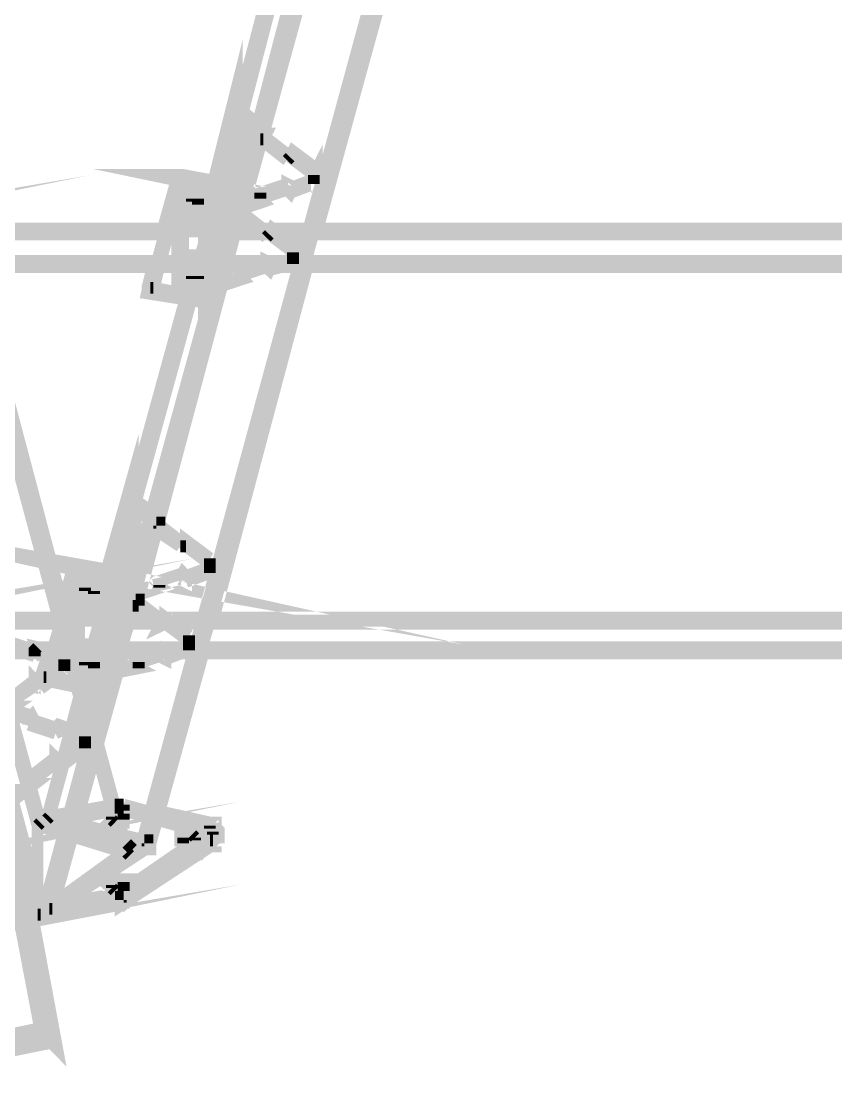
# Model space of a CAD drawing. Extents: x 0.1 to 11.6, y 0.3 to 16.2.
# Drawn here: x 8.547 to 9.004, y 10.541 to 11.136 of the extents above; entities that cross this region are included whole.
import ezdxf

# ---------------------------------------------------------------- set-up
doc = ezdxf.new("R2010")
doc.units = 0
doc.header["$MEASUREMENT"] = 0

msp = doc.modelspace()

# ---------------------------------------------------------------- linework, layer by layer
at = {"color": 0}
for points, const_width in [([(8.55832, 10.6867), (8.18668, 12.05), (8.185, 12.05), (8.22331, 12.0384)], 0.006667), ([(8.56332, 10.69), (8.93332, 12.0483), (8.93164, 12.0483)], 0.006667), ([(8.23503, 12.035), (8.60667, 10.6717)], 0.006667), ([(8.60499, 10.67), (8.23503, 12.035)], 0.006667), ([(8.23335, 12.0333), (8.60499, 10.67)], 0.006667), ([(8.60499, 10.67), (8.23335, 12.0333)], 0.006667), ([(8.97835, 12.0117), (8.61501, 10.675), (8.56168, 10.6883)], 0.006667), ([(8.97835, 12.0117), (8.61501, 10.6733)], 0.006667), ([(8.98167, 12.0133), (8.61664, 10.6767)], 0.006667), ([(8.61664, 10.675), (8.97999, 12.0133)], 0.006667), ([(8.19667, 12.0067), (8.55664, 10.685)], 0.006667), ([(8.72168, 11.2183), (8.66667, 11.0183)], 0.01), ([(8.71164, 11.0183), (8.76665, 11.2183)], 0.01), ([(8.71164, 11.0183), (8.76497, 11.2183)], 0.01), ([(8.715, 11.205), (8.66997, 11.0333), (8.66997, 11.085), (8.69997, 11.2)], 0.01), ([(8.65668, 11.045), (8.66667, 11.085), (8.66667, 11.0517)], 0.01), ([(8.66835, 11.0817), (8.66997, 11.085), (8.64501, 10.9933)], 0.006667), ([(8.36333, 11.0583), (8.36501, 11.0566), (8.37332, 11.06), (8.37169, 11.06), (8.36333, 11.0583), (8.36165, 11.0583), (8.36165, 11.0566), (8.36333, 11.055), (8.37332, 11.0566), (8.36501, 11.055), (8.36333, 11.055)], 0.006667), ([(8.66997, 11.085), (8.65668, 11.0384), (8.655, 11.0384)], 0.006667), ([(8.66997, 11.0333), (8.66997, 11.085), (8.66667, 11.085)], 0.01), ([(8.66997, 11.085), (8.68001, 11.0767)], 0.01), ([(8.66835, 11.03), (8.66835, 11.0817)], 0.006667), ([(8.66835, 11.0817), (8.68332, 11.07)], 0.006667), ([(8.68001, 11.0767), (8.685, 11.0733)], 0.006667), ([(8.68164, 11.07), (8.68164, 11.0733), (8.69667, 11.0617)], 0.006667), ([(8.68332, 11.07), (8.685, 11.0733), (8.68164, 11.0733)], 0.006667), ([(8.68164, 11.07), (8.69667, 11.0583)], 0.006667), ([(8.68332, 11.07), (8.68164, 11.07)], 0.006667), ([(8.66835, 11.03), (8.66997, 11.0333), (8.65668, 10.9867)], 0.006667), ([(8.69835, 11.06), (8.69997, 11.0633), (8.71332, 11.0533)], 0.006667), ([(8.71164, 11.05), (8.71332, 11.0533), (8.71332, 11.0483)], 0.006667), ([(8.69667, 11.0583), (8.69667, 11.0617), (8.69997, 11.0633)], 0.006667), ([(8.69667, 11.0583), (8.69835, 11.06)], 0.006667), ([(8.69835, 11.06), (8.71164, 11.05)], 0.006667), ([(8.65169, 10.99), (8.66835, 11.0533)], 0.006667), ([(8.66667, 11.0517), (8.66499, 11.0433)], 0.01), ([(8.66499, 11.0433), (8.66667, 11.0517)], 0.01), ([(8.37169, 11.0133), (8.38167, 11.015), (8.37999, 11.015), (8.37169, 11.0133), (8.37001, 11.0133), (8.37001, 11.0117), (8.37169, 11.01), (8.38167, 11.0117), (8.37332, 11.01), (8.37169, 11.01)], 0.006667), ([(8.64833, 10.9817), (8.62169, 10.9867), (8.63835, 11.0483)], 0.006667), ([(8.63667, 11.0483), (8.62831, 11.0183)], 0.01), ([(8.62831, 11.0183), (8.63667, 11.0483)], 0.01), ([(8.62831, 11.0183), (8.63667, 11.0483)], 0.01), ([(8.65169, 10.98), (8.65169, 10.99), (8.66997, 11.0517)], 0.006667), ([(8.66667, 11.0517), (8.66667, 11.035)], 0.006667), ([(8.69667, 11.0417), (8.69667, 11.045), (8.69997, 11.0433)], 0.006667), ([(8.69835, 11.04), (8.71164, 11.045), (8.71332, 11.0483), (8.69997, 11.0433)], 0.006667), ([(8.71164, 11.05), (8.71164, 11.045)], 0.006667), ([(8.65169, 11.0417), (8.65169, 11.0433), (8.63667, 11.0433), (8.63667, 11.0417)], 0.01), ([(8.64333, 11.035), (8.64501, 11.0333), (8.64501, 11.035), (8.64665, 11.035)], 0.01), ([(8.66499, 11.0433), (8.64833, 10.9817), (8.65001, 10.9817)], 0.006667), ([(8.66499, 11.0433), (8.65001, 10.99), (8.65169, 10.99)], 0.006667), ([(8.66667, 11.0433), (8.65001, 10.9817), (8.65001, 10.99)], 0.006667), ([(8.65001, 10.9817), (8.66667, 11.0433)], 0.006667), ([(8.66499, 11.0433), (8.65001, 10.99)], 0.006667), ([(8.65169, 10.98), (8.66997, 11.0417)], 0.006667), ([(8.655, 11.0384), (8.65668, 11.045)], 0.006667), ([(8.65668, 11.0384), (8.65668, 11.0417), (8.67333, 11.03)], 0.006667), ([(8.65668, 10.9867), (8.65668, 10.99), (8.65668, 11.0417)], 0.006667), ([(8.66168, 11.0183), (8.66835, 11.0417)], 0.01), ([(8.66336, 11.0183), (8.66997, 11.0417)], 0.01), ([(8.66667, 11.0433), (8.66835, 11.0433)], 0.01), ([(8.66997, 11.0333), (8.685, 11.0384), (8.68164, 11.04), (8.69667, 11.045)], 0.006667), ([(8.68164, 11.0367), (8.69667, 11.0417)], 0.006667), ([(8.69997, 11.0433), (8.69835, 11.04), (8.69667, 11.0417)], 0.006667), ([(8.64665, 11.035), (8.64665, 11.0367), (8.64665, 11.0384), (8.64501, 11.0384), (8.64333, 11.0384), (8.64333, 11.0367), (8.64333, 11.035), (8.64333, 11.0367), (8.64501, 11.0367), (8.64665, 11.035), (8.64501, 11.0367), (8.64333, 11.0367), (8.64333, 11.035), (8.64333, 11.0333)], 0.006667), ([(8.64333, 11.0367), (8.64333, 11.035)], 0.006667), ([(8.64665, 11.0333), (8.64665, 11.035), (8.64665, 11.0367)], 0.006667), ([(8.655, 10.9883), (8.655, 11.0384)], 0.006667), ([(8.65668, 10.9867), (8.65668, 11.0384)], 0.006667), ([(8.65668, 10.9867), (8.65668, 11.0384)], 0.006667), ([(8.65668, 11.0384), (8.67165, 11.0267)], 0.006667), ([(8.66667, 11.035), (8.66667, 11.0333), (8.66336, 11.0183)], 0.01), ([(8.66499, 11.0183), (8.66997, 11.0333), (8.66667, 11.0333)], 0.01), ([(8.68164, 11.0367), (8.68332, 11.035), (8.66835, 11.03)], 0.006667), ([(8.68164, 11.04), (8.68164, 11.0367)], 0.006667), ([(8.685, 11.0384), (8.68332, 11.035)], 0.006667), ([(8.66997, 11.0267), (8.66997, 11.03), (8.685, 11.0183)], 0.006667), ([(8.66997, 11.0267), (8.67165, 11.0267), (8.67333, 11.03), (8.66997, 11.03)], 0.006667), ([(8.63667, 11.0233), (8.63667, 11.0217)], 0.01), ([(8.65169, 11.025), (8.63667, 11.025)], 0.006667), ([(8.65169, 11.0233), (8.65169, 11.0217)], 0.01), ([(8.65831, 11), (8.655, 10.9867), (8.655, 10.9883)], 0.01), ([(8.66997, 11.0267), (8.685, 11.015)], 0.006667), ([(9.59332, 11.0183), (8.41168, 11.0183)], 0.006667), ([(8.63667, 11.0183), (8.44336, 11.0183)], 0.01), ([(8.62332, 11), (8.62831, 11.0183)], 0.006667), ([(8.62831, 11.0183), (8.62332, 11)], 0.006667), ([(8.62332, 11), (8.62831, 11.0183)], 0.006667), ([(8.65169, 11.0183), (8.63667, 11.0183)], 0.006667), ([(8.65169, 11.0183), (8.63667, 11.0183)], 0.006667), ([(9.16499, 11.0183), (8.65169, 11.0183)], 0.01), ([(8.65668, 11), (8.66168, 11.0183)], 0.006667), ([(8.66336, 11.0183), (8.65831, 11)], 0.006667), ([(8.65831, 11), (8.66336, 11.0183)], 0.006667), ([(8.66499, 11.0183), (8.66, 11)], 0.006667), ([(8.66667, 11.0183), (8.66168, 11)], 0.006667), ([(8.685, 11.015), (8.685, 11.0183), (8.68832, 11.02)], 0.006667), ([(8.685, 11.015), (8.68668, 11.0167)], 0.006667), ([(8.68668, 11.0167), (8.68832, 11.02), (8.70167, 11.01)], 0.006667), ([(8.68668, 11.0167), (8.69997, 11.0067)], 0.006667), ([(8.69997, 11.0067), (8.70167, 11.01), (8.70167, 11.0033)], 0.006667), ([(8.70665, 11), (8.71164, 11.0183)], 0.006667), ([(8.70665, 11), (8.71164, 11.0183)], 0.006667), ([(8.65169, 11.005), (8.63667, 11.005)], 0.006667), ([(8.69997, 11), (8.70167, 11.0033), (8.68832, 11)], 0.006667), ([(8.69997, 11.0067), (8.69997, 11)], 0.006667), ([(8.41168, 11.0017), (9.59332, 11.0017)], 0.006667), ([(8.44336, 11), (8.63667, 11)], 0.01), ([(8.56999, 10.8017), (8.51665, 11)], 0.01), ([(8.56999, 10.805), (8.51833, 11)], 0.01), ([(8.66168, 11), (8.60835, 10.8)], 0.01), ([(8.62332, 11), (8.62001, 10.985), (8.65169, 10.98), (8.65831, 11)], 0.01), ([(8.62332, 11), (8.62001, 10.9867), (8.62001, 10.985)], 0.01), ([(8.62001, 10.9867), (8.62332, 11)], 0.01), ([(8.65169, 10.9983), (8.65169, 10.9833), (8.63667, 10.9833), (8.63667, 10.9983)], 0.01), ([(8.65169, 11.0033), (8.63667, 11.0033)], 0.006667), ([(8.65169, 11.0033), (8.63667, 11.0033)], 0.006667), ([(8.65169, 11.0017), (8.63667, 11.0017)], 0.006667), ([(8.65169, 11.0017), (8.63667, 11.0017)], 0.006667), ([(8.63667, 11), (8.65169, 11)], 0.006667), ([(8.63667, 11), (8.65169, 11)], 0.006667), ([(8.64333, 10.9933), (8.64501, 10.9916), (8.64501, 10.9933), (8.64665, 10.9933)], 0.01), ([(8.65169, 11), (9.16499, 11)], 0.01), ([(8.65169, 10.8), (8.70665, 11)], 0.01), ([(8.65169, 10.98), (8.65668, 11)], 0.01), ([(8.65332, 10.8), (8.70665, 11)], 0.01), ([(8.66, 11), (8.65668, 10.9867), (8.655, 10.9867)], 0.01), ([(8.66997, 10.9933), (8.66997, 10.9967), (8.685, 11.0017)], 0.006667), ([(8.685, 10.9983), (8.685, 11.0017), (8.68832, 11)], 0.006667), ([(8.68832, 11), (8.68668, 10.9967), (8.685, 10.9983)], 0.006667), ([(8.69997, 11), (8.68668, 10.9967)], 0.006667), ([(8.64665, 10.995), (8.64665, 10.9933), (8.64665, 10.995), (8.64665, 10.9967), (8.64501, 10.9967), (8.64333, 10.9967), (8.64333, 10.995), (8.64333, 10.9933), (8.64333, 10.995), (8.64501, 10.995), (8.64665, 10.9933), (8.64501, 10.995), (8.64333, 10.995), (8.64333, 10.9933), (8.64333, 10.995)], 0.006667), ([(8.64333, 10.9933), (8.64333, 10.9916)], 0.006667), ([(8.64501, 10.9933), (8.64501, 10.9916)], 0.01), ([(8.64665, 10.9916), (8.64665, 10.9933)], 0.006667), ([(8.65668, 10.99), (8.67333, 10.995), (8.66997, 10.9967)], 0.006667), ([(8.66997, 10.9933), (8.67165, 10.9916), (8.65668, 10.9867)], 0.006667), ([(8.66997, 10.9933), (8.685, 10.9983)], 0.006667), ([(8.67333, 10.995), (8.67165, 10.9916)], 0.006667), ([(8.65668, 10.9867), (8.61003, 10.8167), (8.61003, 10.8666), (8.64165, 10.9817)], 0.01), ([(8.62001, 10.9867), (8.62169, 10.9867)], 0.006667), ([(8.64501, 10.9916), (8.64165, 10.9817)], 0.006667), ([(8.65169, 10.985), (8.63667, 10.985)], 0.006667), ([(8.56168, 10.5667), (8.49832, 10.92)], 0.006667), ([(8.59668, 10.8267), (8.60835, 10.8683), (8.60835, 10.835)], 0.01), ([(8.61003, 10.8633), (8.61003, 10.8666), (8.58501, 10.7767)], 0.006667), ([(8.61003, 10.815), (8.61003, 10.8666), (8.60835, 10.8683)], 0.01), ([(8.61003, 10.8666), (8.62169, 10.8583)], 0.01), ([(8.61003, 10.8666), (8.59668, 10.82), (8.595, 10.8217)], 0.006667), ([(8.61003, 10.8133), (8.61003, 10.8633)], 0.006667), ([(8.61003, 10.8633), (8.625, 10.8533)], 0.006667), ([(8.62169, 10.8583), (8.625, 10.855)], 0.006667), ([(8.62169, 10.8517), (8.62332, 10.855), (8.63835, 10.8433)], 0.006667), ([(8.625, 10.8533), (8.62169, 10.8517)], 0.006667), ([(8.62169, 10.8517), (8.63667, 10.8417)], 0.006667), ([(8.625, 10.8533), (8.625, 10.855), (8.62332, 10.855)], 0.006667), ([(8.63667, 10.8417), (8.63835, 10.8433), (8.63997, 10.845)], 0.006667), ([(8.65332, 10.8317), (8.63997, 10.8417), (8.63997, 10.845), (8.65332, 10.835)], 0.006667), ([(8.61003, 10.8133), (8.61003, 10.8167), (8.59668, 10.7683)], 0.006667), ([(8.63667, 10.8417), (8.63997, 10.8417)], 0.006667), ([(8.59332, 10.7717), (8.59169, 10.7717), (8.61003, 10.835)], 0.006667), ([(8.59332, 10.7617), (8.59332, 10.7717), (8.61003, 10.835)], 0.006667), ([(8.60835, 10.835), (8.60499, 10.825)], 0.01), ([(8.60499, 10.825), (8.60835, 10.8333)], 0.01), ([(8.60835, 10.835), (8.60835, 10.8167)], 0.006667), ([(8.65332, 10.8317), (8.65332, 10.835), (8.65332, 10.83)], 0.006667), ([(8.43001, 10.795), (8.43164, 10.795), (8.44, 10.7967), (8.43001, 10.795), (8.43001, 10.7933), (8.43164, 10.7917), (8.44, 10.795), (8.44168, 10.7933), (8.43164, 10.7917)], 0.006667), ([(8.59, 10.7633), (8.56168, 10.7683), (8.57835, 10.83)], 0.006667), ([(8.57835, 10.83), (8.56999, 10.8)], 0.01), ([(8.56999, 10.8), (8.57835, 10.83)], 0.01), ([(8.56999, 10.8), (8.57835, 10.83)], 0.01), ([(8.59332, 10.8233), (8.59332, 10.825), (8.57835, 10.825), (8.57835, 10.8233)], 0.01), ([(8.595, 10.8217), (8.59668, 10.8267)], 0.006667), ([(8.60835, 10.825), (8.61003, 10.825)], 0.01), ([(8.62169, 10.82), (8.62332, 10.8217), (8.63835, 10.8267)], 0.006667), ([(8.63667, 10.8233), (8.63835, 10.8267), (8.63997, 10.825)], 0.006667), ([(8.65332, 10.8267), (8.65332, 10.83), (8.63997, 10.825)], 0.006667), ([(8.65332, 10.8267), (8.63997, 10.8217)], 0.006667), ([(8.65332, 10.8317), (8.65332, 10.8267)], 0.006667), ([(8.58832, 10.8184), (8.58664, 10.8167), (8.58832, 10.8167), (8.58832, 10.8184), (8.58664, 10.8184), (8.58664, 10.82), (8.58501, 10.82), (8.58333, 10.82), (8.58333, 10.8184), (8.58333, 10.8167), (8.58501, 10.8184), (8.58664, 10.8184), (8.58832, 10.8167), (8.58664, 10.8184), (8.58501, 10.8184), (8.58333, 10.8184), (8.58333, 10.8167), (8.58333, 10.815)], 0.006667), ([(8.60667, 10.825), (8.59, 10.7633), (8.59169, 10.7633)], 0.006667), ([(8.60835, 10.825), (8.59169, 10.7633), (8.59169, 10.7717)], 0.006667), ([(8.59169, 10.7633), (8.60835, 10.825)], 0.006667), ([(8.60499, 10.825), (8.59169, 10.7717)], 0.006667), ([(8.59169, 10.7717), (8.60499, 10.825)], 0.006667), ([(8.59332, 10.7617), (8.61003, 10.8233)], 0.006667), ([(8.595, 10.77), (8.595, 10.8217)], 0.006667), ([(8.59668, 10.82), (8.59831, 10.8233), (8.61333, 10.8117)], 0.006667), ([(8.59668, 10.82), (8.59668, 10.77), (8.59831, 10.7717), (8.59831, 10.8233)], 0.006667), ([(8.59668, 10.7683), (8.59668, 10.82)], 0.006667), ([(8.59668, 10.82), (8.61333, 10.8083)], 0.006667), ([(8.60167, 10.8), (8.60835, 10.8233)], 0.01), ([(8.60335, 10.8), (8.61003, 10.8233)], 0.01), ([(8.61003, 10.8167), (8.625, 10.82), (8.62332, 10.8217)], 0.006667), ([(8.62169, 10.82), (8.625, 10.8184), (8.61003, 10.8133)], 0.006667), ([(8.62169, 10.82), (8.63667, 10.8233)], 0.006667), ([(8.625, 10.82), (8.625, 10.8184)], 0.006667), ([(8.63997, 10.825), (8.63997, 10.8217), (8.63667, 10.8233)], 0.006667), ([(8.58333, 10.8167), (8.58501, 10.8167), (8.58664, 10.8167)], 0.01), ([(8.58333, 10.8184), (8.58333, 10.8167)], 0.006667), ([(8.58832, 10.815), (8.58832, 10.8167)], 0.006667), ([(8.60835, 10.8167), (8.60835, 10.815), (8.60335, 10.8)], 0.01), ([(8.60667, 10.8), (8.61003, 10.815), (8.60835, 10.815)], 0.01), ([(8.57835, 10.8066), (8.57835, 10.805), (8.57835, 10.8033)], 0.01), ([(8.59332, 10.8066), (8.59332, 10.805), (8.59332, 10.8033)], 0.01), ([(8.59831, 10.7833), (8.595, 10.7683), (8.595, 10.77)], 0.01), ([(8.61003, 10.8083), (8.61165, 10.8117), (8.62668, 10.8)], 0.006667), ([(8.61003, 10.8083), (8.625, 10.7967)], 0.006667), ([(8.61333, 10.8083), (8.61003, 10.8083)], 0.006667), ([(8.61333, 10.8083), (8.61333, 10.8117), (8.61165, 10.8117)], 0.006667), ([(8.58165, 10.7633), (8.56999, 10.805)], 0.006667), ([(8.59332, 10.8066), (8.57835, 10.8066)], 0.006667), ([(8.62831, 10.7983), (8.62831, 10.8017), (8.64165, 10.7917)], 0.006667), ([(9.39165, 10.8), (8.46669, 10.8)], 0.006667), ([(8.57835, 10.8), (8.50168, 10.8)], 0.01), ([(8.565, 10.7833), (8.56999, 10.8)], 0.006667), ([(8.56999, 10.8), (8.565, 10.7833)], 0.006667), ([(8.565, 10.7833), (8.56999, 10.8)], 0.006667), ([(8.58003, 10.7633), (8.56999, 10.8017)], 0.006667), ([(8.59332, 10.8), (8.57835, 10.8)], 0.006667), ([(8.59332, 10.8), (8.57835, 10.8)], 0.006667), ([(9.16499, 10.8), (8.59332, 10.8)], 0.01), ([(8.59668, 10.7833), (8.60167, 10.8)], 0.006667), ([(8.60335, 10.8), (8.59831, 10.7833)], 0.006667), ([(8.59831, 10.7833), (8.60335, 10.8)], 0.006667), ([(8.60667, 10.8), (8.60167, 10.7833)], 0.006667), ([(8.60835, 10.8), (8.60335, 10.7833)], 0.006667), ([(8.62831, 10.7983), (8.625, 10.7967), (8.62668, 10.8), (8.62831, 10.8017)], 0.006667), ([(8.62831, 10.7983), (8.64165, 10.7884)], 0.006667), ([(8.64665, 10.7833), (8.65169, 10.8)], 0.006667), ([(8.64833, 10.7833), (8.65332, 10.8)], 0.006667), ([(8.57167, 10.7783), (8.56999, 10.7817), (8.56999, 10.775)], 0.006667), ([(8.64165, 10.7884), (8.64165, 10.7917), (8.64165, 10.7867)], 0.006667), ([(8.50331, 10.7833), (8.57835, 10.7833)], 0.01), ([(8.51665, 10.7833), (8.55664, 10.635), (8.55832, 10.635)], 0.01), ([(8.51833, 10.7833), (8.55832, 10.635), (8.56168, 10.6367)], 0.01), ([(8.54335, 10.7867), (8.53999, 10.785), (8.53999, 10.7884), (8.55501, 10.7833)], 0.006667), ([(8.53999, 10.785), (8.55501, 10.78)], 0.006667), ([(8.55832, 10.7817), (8.55664, 10.785), (8.56999, 10.7817)], 0.006667), ([(8.55501, 10.78), (8.55501, 10.7833), (8.55664, 10.785)], 0.006667), ([(8.60335, 10.7833), (8.56332, 10.6383), (8.61664, 10.6733), (8.61833, 10.6733), (8.61833, 10.675), (8.64833, 10.7833)], 0.01), ([(8.56, 10.7683), (8.59169, 10.7617), (8.59332, 10.7617), (8.59831, 10.7833)], 0.01), ([(8.56, 10.7683), (8.565, 10.7833)], 0.01), ([(8.59332, 10.7867), (8.57835, 10.7867)], 0.006667), ([(8.59332, 10.785), (8.57835, 10.785)], 0.006667), ([(8.59332, 10.785), (8.57835, 10.785)], 0.006667), ([(8.59169, 10.7617), (8.59668, 10.7833)], 0.01), ([(8.59332, 10.7833), (9.16499, 10.7833)], 0.01), ([(8.60167, 10.7833), (8.59668, 10.7683), (8.595, 10.7683)], 0.01), ([(8.61664, 10.6733), (8.64665, 10.7833)], 0.01), ([(8.64165, 10.7833), (8.64165, 10.7867), (8.62831, 10.7817)], 0.006667), ([(8.64165, 10.7884), (8.64165, 10.7833)], 0.006667), ([(8.46669, 10.7833), (9.39165, 10.7833)], 0.006667), ([(8.55501, 10.78), (8.55832, 10.7817), (8.57167, 10.7783)], 0.006667), ([(8.57167, 10.7783), (8.57167, 10.7717)], 0.006667), ([(8.59332, 10.78), (8.59332, 10.7667), (8.57835, 10.7667), (8.57835, 10.78)], 0.01), ([(8.59332, 10.7833), (8.57835, 10.7833)], 0.006667), ([(8.59332, 10.7833), (8.57835, 10.7833)], 0.006667), ([(8.57835, 10.7833), (8.59332, 10.7833)], 0.006667), ([(8.57835, 10.7817), (8.59332, 10.7817)], 0.006667), ([(8.58664, 10.775), (8.58832, 10.775), (8.58832, 10.7767), (8.58664, 10.7767), (8.58664, 10.7783), (8.58501, 10.7783), (8.58333, 10.7783), (8.58333, 10.7767), (8.58333, 10.775), (8.58501, 10.7767), (8.58664, 10.7767), (8.58832, 10.775), (8.58664, 10.7767), (8.58501, 10.7767), (8.58333, 10.7767), (8.58333, 10.775), (8.58333, 10.7733)], 0.006667), ([(8.58501, 10.7767), (8.58501, 10.775)], 0.01), ([(8.59831, 10.7717), (8.61333, 10.7767), (8.61165, 10.7783)], 0.006667), ([(8.61003, 10.775), (8.61165, 10.7783), (8.62668, 10.7833)], 0.006667), ([(8.61003, 10.775), (8.625, 10.78)], 0.006667), ([(8.64165, 10.7833), (8.62831, 10.7783)], 0.006667), ([(8.52669, 10.74), (8.52669, 10.7433), (8.53999, 10.6967), (8.53836, 10.7)], 0.01), ([(8.57167, 10.7717), (8.56999, 10.775), (8.55664, 10.765)], 0.006667), ([(8.58501, 10.775), (8.58165, 10.7633)], 0.006667), ([(8.58333, 10.775), (8.58501, 10.775), (8.58664, 10.775)], 0.01), ([(8.58333, 10.7767), (8.58333, 10.775)], 0.006667), ([(8.58832, 10.7733), (8.58832, 10.775), (8.58832, 10.7767)], 0.006667), ([(8.61003, 10.775), (8.61333, 10.7733), (8.59668, 10.77)], 0.006667), ([(8.61333, 10.7767), (8.61333, 10.7733)], 0.006667), ([(8.53999, 10.7533), (8.53999, 10.755), (8.55501, 10.7667)], 0.006667), ([(8.55832, 10.7617), (8.55501, 10.7633), (8.55501, 10.7667), (8.55664, 10.765)], 0.006667), ([(8.57167, 10.7717), (8.55832, 10.7617)], 0.006667), ([(8.56332, 10.6383), (8.56168, 10.6383), (8.59668, 10.7683)], 0.01), ([(8.56, 10.7683), (8.56168, 10.7683)], 0.006667), ([(8.59332, 10.7667), (8.57835, 10.7667)], 0.006667), ([(8.53999, 10.7533), (8.55501, 10.7633)], 0.006667), ([(8.55664, 10.765), (8.55832, 10.7617)], 0.006667), ([(8.58165, 10.7633), (8.56168, 10.6883)], 0.006667), ([(8.58832, 10.735), (8.58003, 10.7633)], 0.01), ([(8.58832, 10.7383), (8.58165, 10.7633)], 0.01), ([(8.58165, 10.7633), (8.58333, 10.7633)], 0.01), ([(8.52669, 10.7433), (8.54167, 10.755), (8.53999, 10.755)], 0.006667), ([(8.53999, 10.7517), (8.54335, 10.7517), (8.52669, 10.74)], 0.006667), ([(8.53999, 10.7483), (8.53836, 10.7517), (8.55333, 10.7467)], 0.006667), ([(8.55165, 10.7416), (8.55501, 10.7433), (8.55333, 10.7467), (8.55165, 10.745)], 0.006667), ([(8.53999, 10.7483), (8.55501, 10.7433)], 0.006667), ([(8.55165, 10.7416), (8.55165, 10.745), (8.56668, 10.74)], 0.006667), ([(8.55165, 10.7416), (8.56668, 10.7367)], 0.006667), ([(8.56668, 10.7367), (8.56668, 10.74), (8.56836, 10.7416), (8.58165, 10.7367)], 0.006667), ([(8.56668, 10.7367), (8.56999, 10.7383)], 0.006667), ([(8.56836, 10.7416), (8.56999, 10.7383), (8.58333, 10.735)], 0.006667), ([(8.58333, 10.735), (8.58165, 10.7367), (8.58165, 10.7317)], 0.006667), ([(8.60667, 10.6717), (8.58832, 10.7383)], 0.006667), ([(8.58333, 10.7283), (8.58165, 10.7317), (8.56836, 10.7217)], 0.006667), ([(8.58333, 10.735), (8.58333, 10.7283)], 0.006667), ([(8.60667, 10.6683), (8.58832, 10.735)], 0.006667), ([(8.56668, 10.72), (8.56668, 10.7233), (8.56836, 10.7217)], 0.006667), ([(8.58333, 10.7283), (8.56999, 10.7183)], 0.006667), ([(8.55165, 10.7083), (8.55165, 10.7116), (8.56668, 10.7233)], 0.006667), ([(8.55165, 10.7083), (8.56668, 10.72)], 0.006667), ([(8.56668, 10.72), (8.56999, 10.7183)], 0.006667), ([(8.56836, 10.7217), (8.56999, 10.7183)], 0.006667), ([(8.53836, 10.7), (8.55333, 10.7116), (8.55165, 10.7116)], 0.006667), ([(8.55165, 10.7083), (8.55501, 10.7083), (8.53999, 10.6967)], 0.006667), ([(8.55333, 10.7116), (8.55501, 10.7083)], 0.006667), ([(8.535, 10.7017), (8.56, 10.57), (8.47168, 10.5517), (8.47168, 10.55), (8.56168, 10.5684)], 0.01), ([(8.46164, 10.66), (8.46332, 10.6583), (8.46332, 10.66), (8.465, 10.66), (8.465, 10.6617), (8.46332, 10.6617), (8.465, 10.6634), (8.46332, 10.6634), (8.45503, 10.6617), (8.45335, 10.6617), (8.45335, 10.66), (8.45503, 10.6583), (8.465, 10.66), (8.45665, 10.6583), (8.45503, 10.6583)], 0.006667), ([(8.53836, 10.6967), (8.56168, 10.5684), (8.565, 10.565), (8.54335, 10.6816)], 0.01), ([(8.59999, 10.6934), (8.59999, 10.695), (8.55664, 10.6867)], 0.006667), ([(8.60167, 10.695), (8.59999, 10.6967), (8.56168, 10.69)], 0.006667), ([(8.56168, 10.6867), (8.60167, 10.695), (8.60335, 10.695), (8.60499, 10.695)], 0.006667), ([(8.60499, 10.6967), (8.60335, 10.6967), (8.60167, 10.6967), (8.59999, 10.6967)], 0.006667), ([(8.60499, 10.695), (8.60335, 10.695), (8.60167, 10.695), (8.59999, 10.695)], 0.006667), ([(8.62332, 10.6917), (8.60499, 10.6967)], 0.006667), ([(8.60499, 10.695), (8.60499, 10.6967)], 0.006667), ([(8.65332, 10.68), (8.65332, 10.6833), (8.60499, 10.695)], 0.006667), ([(8.60499, 10.6934), (8.60499, 10.695)], 0.006667), ([(8.60499, 10.695), (8.65332, 10.6833), (8.655, 10.6833), (8.655, 10.6816), (8.65668, 10.6816)], 0.006667), ([(8.55664, 10.685), (8.59999, 10.6934), (8.60167, 10.6934), (8.60335, 10.6934), (8.60499, 10.6934)], 0.006667), ([(8.56332, 10.6383), (8.59999, 10.645), (8.60167, 10.645), (8.60167, 10.6467), (8.60335, 10.6467), (8.60499, 10.6467), (8.65332, 10.68), (8.655, 10.68), (8.655, 10.6816), (8.655, 10.6833), (8.655, 10.685), (8.65332, 10.685), (8.62332, 10.6917)], 0.01), ([(8.56168, 10.6883), (8.56332, 10.69)], 0.006667), ([(8.60667, 10.675), (8.56168, 10.69)], 0.006667), ([(8.60835, 10.6733), (8.56168, 10.6867), (8.56168, 10.69)], 0.006667), ([(8.56332, 10.69), (8.61664, 10.6767)], 0.006667), ([(8.59831, 10.69), (8.59831, 10.6883)], 0.006667), ([(8.60499, 10.6934), (8.65332, 10.68), (8.655, 10.68), (8.655, 10.6783)], 0.006667), ([(8.60499, 10.69), (8.60499, 10.6917)], 0.006667), ([(8.60499, 10.6883), (8.60499, 10.69)], 0.006667), ([(8.55832, 10.6867), (8.55664, 10.685)], 0.006667), ([(8.55664, 10.685), (8.55664, 10.6867), (8.55664, 10.635)], 0.006667), ([(8.55664, 10.685), (8.60499, 10.67)], 0.006667), ([(8.55664, 10.685), (8.55664, 10.6334)], 0.006667), ([(8.55832, 10.6867), (8.60667, 10.6717), (8.60667, 10.67), (8.60667, 10.6683)], 0.006667), ([(8.59831, 10.6883), (8.59999, 10.6867)], 0.006667), ([(8.64333, 10.6783), (8.64165, 10.68), (8.64165, 10.6783), (8.63997, 10.6783)], 0.01), ([(8.65332, 10.68), (8.65332, 10.6767), (8.655, 10.6783), (8.655, 10.68), (8.65668, 10.68), (8.65668, 10.6816), (8.655, 10.6833)], 0.01), ([(8.65332, 10.685), (8.65332, 10.6833)], 0.006667), ([(8.65332, 10.6767), (8.655, 10.68), (8.655, 10.6816), (8.65332, 10.6833)], 0.006667), ([(8.60499, 10.645), (8.60499, 10.6433), (8.65332, 10.675), (8.655, 10.675), (8.655, 10.6767), (8.655, 10.6783), (8.65668, 10.6783), (8.655, 10.6783), (8.655, 10.68)], 0.01), ([(8.60499, 10.6467), (8.60499, 10.645), (8.65332, 10.6767)], 0.01), ([(8.63835, 10.6783), (8.63997, 10.6783), (8.64165, 10.6783), (8.64165, 10.68), (8.64333, 10.68)], 0.01), ([(8.64333, 10.68), (8.64333, 10.6783), (8.64501, 10.6783), (8.64333, 10.6783), (8.64333, 10.6767), (8.64165, 10.6767), (8.63997, 10.6767), (8.63835, 10.6767), (8.63835, 10.6783)], 0.006667), ([(8.63997, 10.6783), (8.63835, 10.6783), (8.63835, 10.6767), (8.63997, 10.6767), (8.64165, 10.6767)], 0.006667), ([(8.63835, 10.6783), (8.63835, 10.6767)], 0.006667), ([(8.64165, 10.6767), (8.64333, 10.6767), (8.64501, 10.6783), (8.64333, 10.6783)], 0.006667), ([(8.64501, 10.6783), (8.64333, 10.68)], 0.006667), ([(8.64501, 10.6767), (8.64501, 10.6783)], 0.006667), ([(8.65332, 10.675), (8.65332, 10.6767)], 0.01), ([(8.655, 10.68), (8.655, 10.6816)], 0.006667), ([(8.56168, 10.6383), (8.61501, 10.6733)], 0.006667), ([(8.60499, 10.645), (8.65332, 10.6767)], 0.006667), ([(8.60667, 10.67), (8.60835, 10.6733), (8.60667, 10.675)], 0.006667), ([(8.60835, 10.6733), (8.60667, 10.675)], 0.006667), ([(8.60835, 10.6683), (8.61003, 10.6717), (8.60835, 10.6733)], 0.006667), ([(8.61003, 10.6717), (8.60835, 10.6733)], 0.006667), ([(8.61501, 10.6733), (8.61664, 10.6733), (8.61664, 10.675), (8.61501, 10.675)], 0.006667), ([(8.61833, 10.675), (8.61833, 10.6767), (8.61664, 10.6767)], 0.006667), ([(8.63835, 10.6767), (8.63835, 10.675)], 0.006667), ([(8.65332, 10.6767), (8.655, 10.6767)], 0.006667), ([(8.55664, 10.635), (8.60499, 10.67)], 0.006667), ([(8.56168, 10.6383), (8.60667, 10.67)], 0.006667), ([(8.56168, 10.6367), (8.60667, 10.6683)], 0.006667), ([(8.60835, 10.6683), (8.56168, 10.635)], 0.006667), ([(8.60667, 10.67), (8.60835, 10.6683)], 0.006667), ([(8.60335, 10.6517), (8.60167, 10.6517), (8.59999, 10.6517), (8.59999, 10.65)], 0.01), ([(8.59999, 10.65), (8.59999, 10.6517), (8.60167, 10.6517), (8.60335, 10.6517)], 0.01), ([(8.60499, 10.6517), (8.60499, 10.6533)], 0.006667), ([(8.46832, 10.6166), (8.47, 10.615), (8.47168, 10.615), (8.47331, 10.615), (8.47331, 10.6166), (8.47168, 10.6166), (8.47168, 10.6183), (8.47331, 10.6183), (8.47168, 10.6183), (8.46332, 10.6166), (8.46164, 10.6166), (8.46164, 10.615), (8.46332, 10.6133), (8.47331, 10.615), (8.465, 10.6133), (8.46332, 10.6133)], 0.006667), ([(8.59999, 10.65), (8.59831, 10.65), (8.59999, 10.6483), (8.60167, 10.6483)], 0.006667), ([(8.60335, 10.6517), (8.60499, 10.6517), (8.60499, 10.65), (8.60335, 10.65), (8.60335, 10.6483), (8.60167, 10.6483), (8.59999, 10.6483), (8.59831, 10.6483), (8.59831, 10.65), (8.59999, 10.65)], 0.006667), ([(8.59831, 10.6517), (8.59831, 10.65)], 0.006667), ([(8.59831, 10.65), (8.59999, 10.6483)], 0.006667), ([(8.60167, 10.6483), (8.60335, 10.6483), (8.60335, 10.65), (8.60499, 10.65), (8.60499, 10.6517), (8.60335, 10.6517)], 0.006667), ([(8.60499, 10.6483), (8.60499, 10.6517)], 0.006667), ([(8.55664, 10.635), (8.55664, 10.6334), (8.59999, 10.6417)], 0.01), ([(8.55832, 10.635), (8.59999, 10.6433), (8.60167, 10.6433), (8.60335, 10.6433)], 0.01), ([(8.60167, 10.6433), (8.56168, 10.635), (8.56168, 10.6383)], 0.01), ([(8.60499, 10.645), (8.60335, 10.645), (8.60335, 10.6433), (8.60167, 10.6433), (8.59999, 10.645)], 0.01), ([(8.60499, 10.6433), (8.60335, 10.6417), (8.60167, 10.6417), (8.59999, 10.6417), (8.59999, 10.6433)], 0.01), ([(8.60335, 10.6433), (8.60335, 10.645), (8.60499, 10.645)], 0.006667), ([(8.55664, 10.635), (8.55832, 10.635)], 0.01), ([(8.56332, 10.6383), (8.56168, 10.6383)], 0.01), ([(8.56332, 10.6383), (8.565, 10.6383)], 0.006667), ([(8.55664, 10.635), (8.55832, 10.635)], 0.006667), ([(8.56, 10.57), (8.56168, 10.5667)], 0.006667), ([(8.47168, 10.55), (8.47499, 10.5467), (8.565, 10.565)], 0.01), ([(8.47499, 10.5483), (8.56168, 10.5667)], 0.006667)]:
    msp.add_lwpolyline(points, dxfattribs=dict(at, const_width=const_width))
for points, const_width in [([(8.63667, 11.0483), (8.63835, 11.0483), (8.66499, 11.0433), (8.66667, 11.0433), (8.66667, 11.0517), (8.66835, 11.0533), (8.66997, 11.0517), (8.66997, 11.0417), (8.66835, 11.0417), (8.63667, 11.0483)], 0.01), ([(8.63667, 11.0233), (8.65169, 11.0233), (8.65169, 11.0417), (8.63667, 11.0417), (8.63667, 11.0233)], 0.01), ([(8.64665, 11.035), (8.64665, 11.0333), (8.64501, 11.0333), (8.64333, 11.0333), (8.64333, 11.035), (8.64333, 11.0333), (8.64501, 11.0333), (8.64665, 11.0333), (8.64665, 11.035)], 0.01), ([(8.64333, 11.0333), (8.64333, 11.0317), (8.64501, 11.0317), (8.64665, 11.0317), (8.64665, 11.0333), (8.64665, 11.035), (8.64501, 11.035), (8.64333, 11.035), (8.64333, 11.0333)], 0.01), ([(8.63667, 10.9983), (8.65169, 10.9983), (8.65169, 11), (8.65169, 11.0017), (8.65169, 11.0033), (8.65169, 11.005), (8.65169, 11.0067), (8.65169, 11.0084), (8.65169, 11.01), (8.65169, 11.0117), (8.65169, 11.0133), (8.65169, 11.015), (8.65169, 11.0167), (8.65169, 11.0183), (8.65169, 11.02), (8.65169, 11.0217), (8.63667, 11.0217), (8.63667, 11.02), (8.63667, 11.0183), (8.63667, 11.0167), (8.63667, 11.015), (8.63667, 11.0133), (8.63667, 11.0117), (8.63667, 11.01), (8.63667, 11.0084), (8.63667, 11.0067), (8.63667, 11.005), (8.63667, 11.0033), (8.63667, 11.0017), (8.63667, 11), (8.63667, 10.9983)], 0.01), ([(8.64165, 10.9916), (8.64333, 10.9916), (8.64333, 10.99), (8.64501, 10.99), (8.64665, 10.99), (8.64665, 10.9916), (8.64665, 10.9933), (8.64501, 10.9933), (8.64333, 10.9933), (8.64165, 10.9916)], 0.01), ([(8.64665, 10.9933), (8.64665, 10.9916), (8.64501, 10.9916), (8.64333, 10.9916), (8.64333, 10.9933), (8.64333, 10.9916), (8.64501, 10.9916), (8.64665, 10.9916), (8.64665, 10.9933)], 0.01), ([(8.57835, 10.83), (8.60667, 10.825), (8.60835, 10.825), (8.60835, 10.8333), (8.60835, 10.835), (8.61003, 10.835), (8.61003, 10.8233), (8.60835, 10.8233), (8.57835, 10.83)], 0.01), ([(8.57835, 10.8066), (8.59332, 10.8066), (8.59332, 10.8233), (8.57835, 10.8233), (8.57835, 10.8066)], 0.01), ([(8.58333, 10.815), (8.58501, 10.8133), (8.58664, 10.8133), (8.58664, 10.815), (8.58832, 10.815), (8.58832, 10.8167), (8.58664, 10.8167), (8.58664, 10.8184), (8.58501, 10.8184), (8.58501, 10.8167), (8.58333, 10.8167), (8.58333, 10.815)], 0.01), ([(8.58832, 10.8167), (8.58664, 10.815), (8.58501, 10.815), (8.58333, 10.815), (8.58333, 10.8167), (8.58333, 10.815), (8.58501, 10.815), (8.58664, 10.815), (8.58664, 10.8167), (8.58832, 10.8167)], 0.01), ([(8.57835, 10.78), (8.59332, 10.78), (8.59332, 10.7817), (8.59332, 10.7833), (8.59332, 10.785), (8.59332, 10.7867), (8.59332, 10.7884), (8.59332, 10.79), (8.59332, 10.7917), (8.59332, 10.7933), (8.59332, 10.795), (8.59332, 10.7967), (8.59332, 10.7983), (8.59332, 10.8), (8.59332, 10.8017), (8.59332, 10.8033), (8.57835, 10.8033), (8.57835, 10.8017), (8.57835, 10.8), (8.57835, 10.7983), (8.57835, 10.7967), (8.57835, 10.795), (8.57835, 10.7933), (8.57835, 10.7917), (8.57835, 10.79), (8.57835, 10.7884), (8.57835, 10.7867), (8.57835, 10.785), (8.57835, 10.7833), (8.57835, 10.7817), (8.57835, 10.78)], 0.01), ([(8.565, 10.7833), (8.56, 10.7683), (8.565, 10.7833)], 0.01), ([(8.62831, 10.7783), (8.625, 10.78), (8.62668, 10.7833), (8.62831, 10.7817), (8.62831, 10.7783)], 0.006667), ([(8.58333, 10.7733), (8.58501, 10.7733), (8.58501, 10.7717), (8.58664, 10.7717), (8.58664, 10.7733), (8.58832, 10.7733), (8.58832, 10.775), (8.58664, 10.775), (8.58664, 10.7767), (8.58501, 10.7767), (8.58501, 10.775), (8.58333, 10.775), (8.58333, 10.7733)], 0.01), ([(8.58832, 10.775), (8.58664, 10.7733), (8.58501, 10.7733), (8.58333, 10.7733), (8.58333, 10.775), (8.58333, 10.7733), (8.58501, 10.7733), (8.58664, 10.7733), (8.58664, 10.775), (8.58832, 10.775)], 0.01), ([(8.60167, 10.69), (8.60335, 10.69), (8.60499, 10.69), (8.60499, 10.6883), (8.60335, 10.6883), (8.60167, 10.6883), (8.60167, 10.6867), (8.59999, 10.6867), (8.59999, 10.6883), (8.59831, 10.6883), (8.59999, 10.69), (8.60167, 10.69)], 0.006667), ([(8.60167, 10.69), (8.60335, 10.69), (8.60335, 10.6917), (8.60499, 10.6917), (8.60335, 10.6917), (8.60167, 10.6917), (8.59999, 10.6917), (8.59831, 10.6917), (8.59831, 10.69), (8.59999, 10.69), (8.60167, 10.69)], 0.006667), ([(8.60167, 10.6867), (8.60335, 10.6883), (8.60499, 10.6883), (8.60499, 10.69), (8.60335, 10.69), (8.60167, 10.69), (8.59999, 10.69), (8.59999, 10.6883), (8.59831, 10.6883), (8.59999, 10.6883), (8.59999, 10.6867), (8.60167, 10.6867)], 0.006667), ([(8.60167, 10.6883), (8.60335, 10.6883), (8.60499, 10.6883), (8.60499, 10.6867), (8.60335, 10.6867), (8.60335, 10.685), (8.60167, 10.685), (8.59999, 10.685), (8.59999, 10.6867), (8.59999, 10.6883), (8.60167, 10.6883)], 0.006667), ([(8.64165, 10.6783), (8.64333, 10.6783), (8.64333, 10.68), (8.64333, 10.6816), (8.64165, 10.6816), (8.63997, 10.6816), (8.63997, 10.68), (8.63835, 10.68), (8.63835, 10.6783), (8.63997, 10.6783), (8.64165, 10.6783)], 0.01), ([(8.64165, 10.6767), (8.64333, 10.6767), (8.64501, 10.6767), (8.64501, 10.675), (8.64333, 10.675), (8.64165, 10.675), (8.64165, 10.6733), (8.63997, 10.6733), (8.63997, 10.675), (8.63835, 10.675), (8.63997, 10.675), (8.63997, 10.6767), (8.64165, 10.6767)], 0.006667), ([(8.60167, 10.65), (8.60335, 10.6517), (8.60499, 10.6533), (8.60335, 10.6533), (8.60167, 10.6533), (8.59999, 10.6533), (8.59831, 10.6517), (8.59999, 10.65), (8.60167, 10.65)], 0.01), ([(8.60167, 10.65), (8.60335, 10.65), (8.60499, 10.65), (8.60499, 10.6483), (8.60335, 10.6467), (8.60167, 10.6467), (8.59999, 10.6467), (8.59999, 10.6483), (8.60167, 10.65)], 0.006667)]:
    msp.add_lwpolyline(points, close=True, dxfattribs=dict(at, const_width=const_width))

doc.saveas('drawing.dxf')
